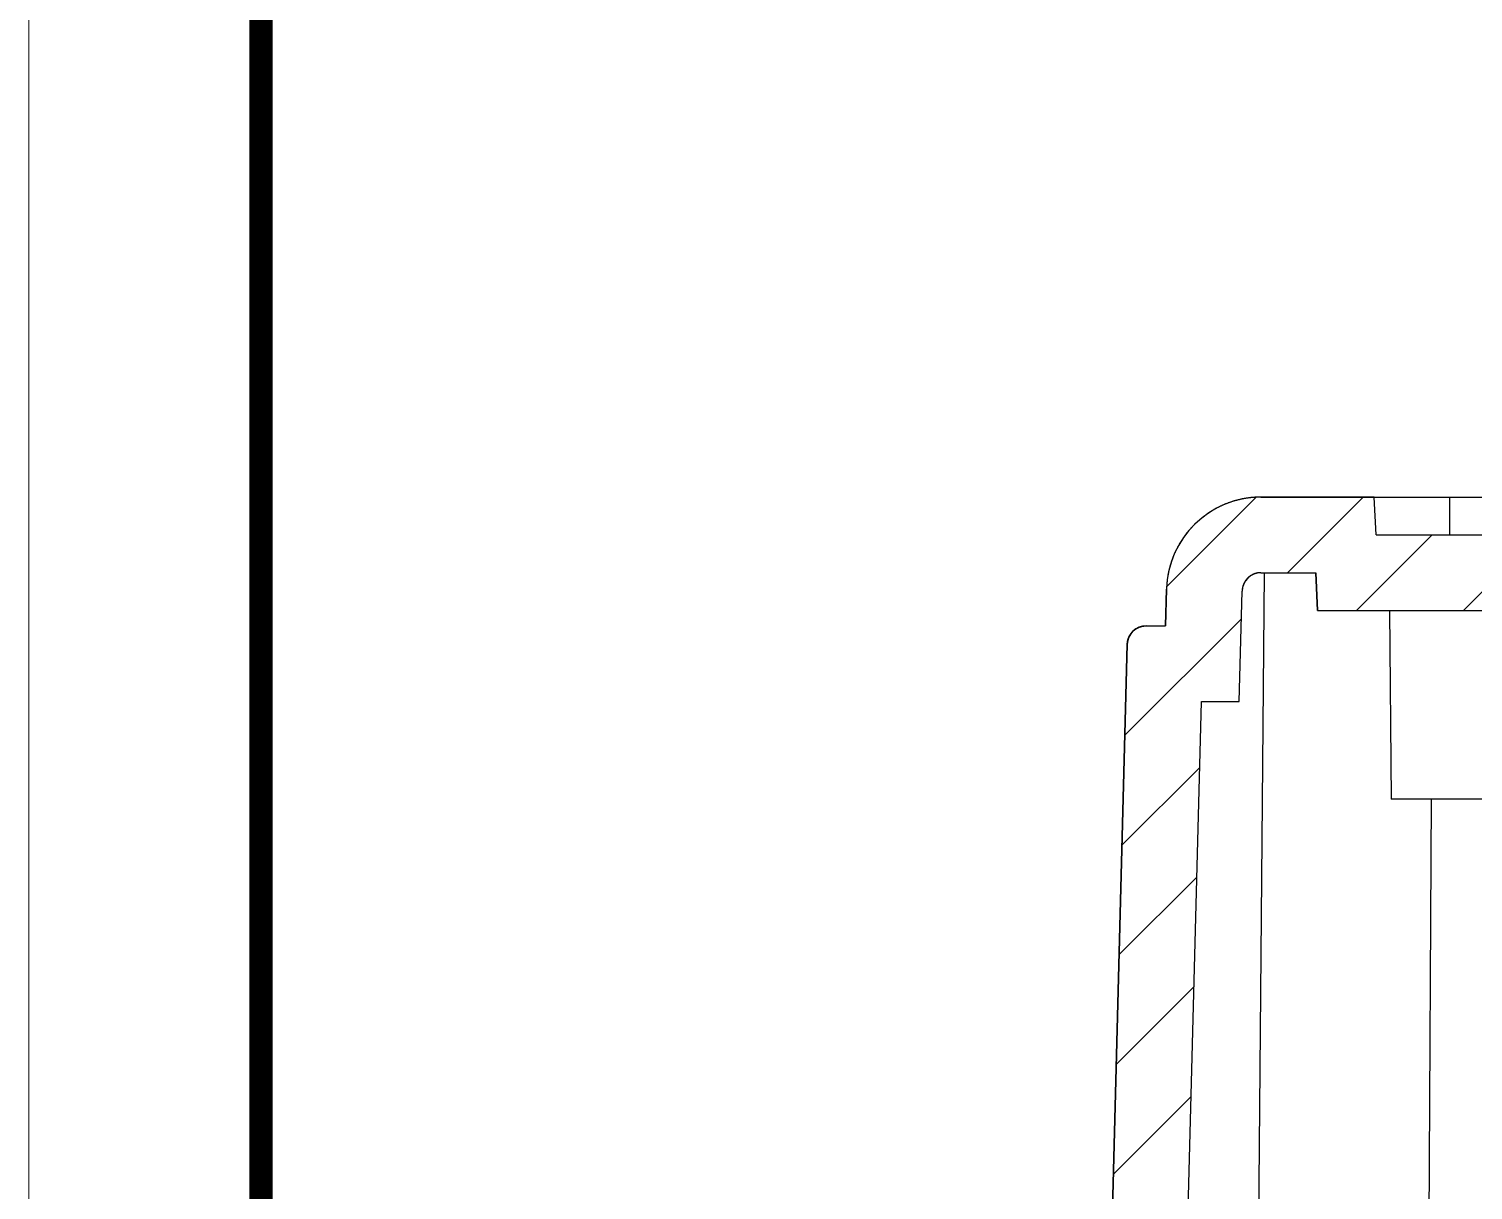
# Model space of a CAD drawing. Header units: millimetres. Extents: x 2271 to 2628, y -147 to 100.
# Drawn here: x 2271.47 to 2309.69, y -54.34 to -23.59 of the extents above; entities that cross this region are included whole.
import ezdxf

# ---------------------------------------------------------------- set-up
doc = ezdxf.new("R2010")
doc.units = ezdxf.units.MM
doc.layers.add('from', color=7, linetype='Continuous', lineweight=13)

msp = doc.modelspace()

# ---------------------------------------------------------------- linework, layer by layer
at = {"color": 5, "linetype": 'Continuous'}
for p, q in [((2301.582, -38.361), (2303.951, -35.992)), ((2304.783, -37.989), (2306.783, -35.989)), ((2306.611, -38.989), (2308.611, -36.989)), ((2309.44, -38.989), (2311.44, -36.989)), ((2300.478, -42.293), (2303.56, -39.212)), ((2300.402, -45.198), (2302.457, -43.143)), ((2300.326, -48.102), (2302.381, -46.048)), ((2300.25, -51.007), (2302.305, -48.952)), ((2300.174, -53.911), (2302.229, -51.857))]:
    msp.add_line(p, q, dxfattribs=at)
at = {"color": 7, "linetype": 'Continuous'}
for p, q in [((2304.079, -35.989), (2338.897, -35.989)), ((2307.079, -35.989), (2304.079, -35.989)), ((2304.079, -35.989), (2307.079, -35.989)), ((2307.132, -36.989), (2307.079, -35.989)), ((2307.132, -36.989), (2307.079, -35.989)), ((2309.079, -36.989), (2309.079, -35.989)), ((2307.132, -36.989), (2339.45, -36.989)), ((2307.132, -36.989), (2339.45, -36.989)), ((2304.018, -55.989), (2304.175, -37.989)), ((2304.079, -37.989), (2305.527, -37.989)), ((2304.079, -37.989), (2305.527, -37.989)), ((2305.527, -37.989), (2305.579, -38.989)), ((2305.579, -38.989), (2305.527, -37.989)), ((2301.58, -38.423), (2301.555, -39.397)), ((2301.555, -39.397), (2301.58, -38.423)), ((2303.503, -41.397), (2303.579, -38.476)), ((2303.503, -41.397), (2303.579, -38.476)), ((2305.579, -38.989), (2340.505, -38.989)), ((2305.579, -38.989), (2340.505, -38.989)), ((2307.483, -38.989), (2307.527, -43.989)), ((2301.041, -39.397), (2301.555, -39.397)), ((2301.041, -39.397), (2301.555, -39.397)), ((2300.541, -39.884), (2299.727, -70.989)), ((2299.727, -70.989), (2300.541, -39.884)), ((2301.675, -72.989), (2302.503, -41.397)), ((2301.675, -72.989), (2302.503, -41.397)), ((2302.503, -41.397), (2303.503, -41.397)), ((2302.503, -41.397), (2303.503, -41.397)), ((2312.027, -43.989), (2307.527, -43.989)), ((2308.481, -65.189), (2308.592, -43.989))]:
    msp.add_line(p, q, dxfattribs=at)
for centre, radius, start, end in [((2304.079, -38.489), 2.5, 90, 178.5), ((2304.079, -38.489), 2.5, 90, 178.5), ((2304.079, -38.489), 0.5, 90, 178.5), ((2301.041, -39.897), 0.5, 90.0074, 178.5002)]:
    msp.add_arc(centre, radius, start, end, dxfattribs=at)
for points, start_tangent, end_tangent in [([(2304.079, -35.989), (2304.052, -35.989), (2304.024, -35.989), (2303.997, -35.99), (2303.969, -35.991), (2303.941, -35.993), (2303.914, -35.994), (2303.886, -35.996), (2303.858, -35.999), (2303.829, -36.001), (2303.801, -36.004), (2303.773, -36.008), (2303.745, -36.011), (2303.716, -36.015), (2303.688, -36.02), (2303.659, -36.024), (2303.631, -36.029), (2303.602, -36.035), (2303.573, -36.04), (2303.545, -36.047), (2303.516, -36.053), (2303.487, -36.06), (2303.459, -36.067), (2303.43, -36.075), (2303.401, -36.082), (2303.372, -36.091), (2303.344, -36.099), (2303.315, -36.108), (2303.286, -36.118), (2303.258, -36.128), (2303.229, -36.138), (2303.201, -36.148), (2303.172, -36.159), (2303.144, -36.17), (2303.116, -36.182), (2303.087, -36.194), (2303.059, -36.206), (2303.031, -36.219), (2303.003, -36.232), (2302.975, -36.246), (2302.948, -36.26), (2302.92, -36.274), (2302.892, -36.288), (2302.865, -36.303), (2302.838, -36.319), (2302.811, -36.334), (2302.784, -36.35), (2302.757, -36.367), (2302.731, -36.384), (2302.704, -36.401), (2302.678, -36.418), (2302.652, -36.436), (2302.626, -36.454), (2302.601, -36.473), (2302.575, -36.492), (2302.55, -36.511), (2302.525, -36.53), (2302.501, -36.55), (2302.476, -36.57), (2302.452, -36.591), (2302.428, -36.612), (2302.404, -36.633), (2302.381, -36.654), (2302.358, -36.676), (2302.335, -36.698), (2302.312, -36.72), (2302.29, -36.743), (2302.268, -36.766), (2302.246, -36.789), (2302.225, -36.812), (2302.203, -36.836), (2302.183, -36.86), (2302.162, -36.884), (2302.142, -36.909), (2302.122, -36.933), (2302.103, -36.958), (2302.083, -36.983), (2302.065, -37.008), (2302.046, -37.034), (2302.028, -37.06), (2302.01, -37.086), (2301.993, -37.112), (2301.975, -37.138), (2301.959, -37.165), (2301.942, -37.191), (2301.926, -37.218), (2301.911, -37.245), (2301.895, -37.272), (2301.88, -37.299), (2301.866, -37.327), (2301.852, -37.354), (2301.838, -37.382), (2301.824, -37.409), (2301.811, -37.437), (2301.798, -37.465), (2301.786, -37.493), (2301.774, -37.521), (2301.762, -37.549), (2301.751, -37.578), (2301.74, -37.606), (2301.73, -37.634), (2301.72, -37.663), (2301.71, -37.691), (2301.7, -37.72), (2301.691, -37.748), (2301.683, -37.777), (2301.674, -37.805), (2301.667, -37.834), (2301.659, -37.862), (2301.652, -37.891), (2301.645, -37.919), (2301.638, -37.948), (2301.632, -37.976), (2301.627, -38.005), (2301.621, -38.033), (2301.616, -38.061), (2301.611, -38.09), (2301.607, -38.118), (2301.603, -38.146), (2301.599, -38.174), (2301.596, -38.202), (2301.593, -38.23), (2301.59, -38.258), (2301.587, -38.286), (2301.585, -38.314), (2301.584, -38.341), (2301.582, -38.369), (2301.581, -38.396), (2301.58, -38.423)], (-1, 0), (-0.026177, -0.999657)), ([(2304.079, -37.989), (2304.074, -37.989), (2304.068, -37.989), (2304.063, -37.989), (2304.057, -37.989), (2304.052, -37.99), (2304.046, -37.99), (2304.04, -37.99), (2304.035, -37.991), (2304.029, -37.991), (2304.024, -37.992), (2304.018, -37.993), (2304.012, -37.993), (2304.007, -37.994), (2304.001, -37.995), (2303.995, -37.996), (2303.989, -37.997), (2303.984, -37.998), (2303.978, -37.999), (2303.972, -38), (2303.967, -38.002), (2303.961, -38.003), (2303.955, -38.004), (2303.949, -38.006), (2303.944, -38.008), (2303.938, -38.009), (2303.932, -38.011), (2303.926, -38.013), (2303.921, -38.015), (2303.915, -38.017), (2303.909, -38.019), (2303.903, -38.021), (2303.898, -38.023), (2303.892, -38.025), (2303.886, -38.027), (2303.881, -38.03), (2303.875, -38.032), (2303.87, -38.035), (2303.864, -38.037), (2303.858, -38.04), (2303.853, -38.043), (2303.847, -38.046), (2303.842, -38.049), (2303.836, -38.052), (2303.831, -38.055), (2303.826, -38.058), (2303.82, -38.061), (2303.815, -38.064), (2303.809, -38.068), (2303.804, -38.071), (2303.799, -38.075), (2303.794, -38.078), (2303.789, -38.082), (2303.783, -38.086), (2303.778, -38.089), (2303.773, -38.093), (2303.768, -38.097), (2303.763, -38.101), (2303.759, -38.105), (2303.754, -38.109), (2303.749, -38.113), (2303.744, -38.118), (2303.739, -38.122), (2303.735, -38.126), (2303.73, -38.131), (2303.726, -38.135), (2303.721, -38.14), (2303.717, -38.144), (2303.713, -38.149), (2303.708, -38.154), (2303.704, -38.158), (2303.7, -38.163), (2303.696, -38.168), (2303.692, -38.173), (2303.688, -38.178), (2303.684, -38.183), (2303.68, -38.188), (2303.676, -38.193), (2303.673, -38.198), (2303.669, -38.203), (2303.665, -38.208), (2303.662, -38.213), (2303.658, -38.219), (2303.655, -38.224), (2303.652, -38.229), (2303.649, -38.235), (2303.645, -38.24), (2303.642, -38.245), (2303.639, -38.251), (2303.636, -38.256), (2303.634, -38.262), (2303.631, -38.267), (2303.628, -38.273), (2303.626, -38.279), (2303.623, -38.284), (2303.621, -38.29), (2303.618, -38.295), (2303.616, -38.301), (2303.614, -38.307), (2303.611, -38.312), (2303.609, -38.318), (2303.607, -38.324), (2303.605, -38.329), (2303.603, -38.335), (2303.602, -38.341), (2303.6, -38.346), (2303.598, -38.352), (2303.597, -38.358), (2303.595, -38.363), (2303.594, -38.369), (2303.592, -38.375), (2303.591, -38.381), (2303.59, -38.386), (2303.589, -38.392), (2303.588, -38.398), (2303.587, -38.403), (2303.586, -38.409), (2303.585, -38.415), (2303.584, -38.42), (2303.583, -38.426), (2303.582, -38.431), (2303.582, -38.437), (2303.581, -38.443), (2303.581, -38.448), (2303.58, -38.454), (2303.58, -38.459), (2303.58, -38.465), (2303.58, -38.47), (2303.579, -38.476)], (-1, 0), (-0.026177, -0.999657)), ([(2300.541, -39.884), (2300.542, -39.879), (2300.542, -39.873), (2300.542, -39.868), (2300.542, -39.862), (2300.543, -39.857), (2300.543, -39.851), (2300.544, -39.845), (2300.545, -39.84), (2300.545, -39.834), (2300.546, -39.829), (2300.547, -39.823), (2300.548, -39.817), (2300.549, -39.812), (2300.55, -39.806), (2300.551, -39.8), (2300.552, -39.795), (2300.553, -39.789), (2300.554, -39.783), (2300.556, -39.778), (2300.557, -39.772), (2300.559, -39.766), (2300.56, -39.76), (2300.562, -39.755), (2300.564, -39.749), (2300.566, -39.743), (2300.567, -39.738), (2300.569, -39.732), (2300.571, -39.726), (2300.573, -39.721), (2300.576, -39.715), (2300.578, -39.709), (2300.58, -39.704), (2300.583, -39.698), (2300.585, -39.692), (2300.588, -39.687), (2300.59, -39.681), (2300.593, -39.676), (2300.596, -39.67), (2300.599, -39.665), (2300.601, -39.659), (2300.604, -39.654), (2300.608, -39.648), (2300.611, -39.643), (2300.614, -39.638), (2300.617, -39.632), (2300.621, -39.627), (2300.624, -39.622), (2300.627, -39.617), (2300.631, -39.611), (2300.635, -39.606), (2300.638, -39.601), (2300.642, -39.596), (2300.646, -39.591), (2300.65, -39.586), (2300.654, -39.581), (2300.658, -39.576), (2300.662, -39.571), (2300.666, -39.567), (2300.67, -39.562), (2300.675, -39.557), (2300.679, -39.553), (2300.683, -39.548), (2300.688, -39.543), (2300.692, -39.539), (2300.697, -39.535), (2300.702, -39.53), (2300.706, -39.526), (2300.711, -39.522), (2300.716, -39.518), (2300.721, -39.514), (2300.726, -39.509), (2300.73, -39.506), (2300.735, -39.502), (2300.74, -39.498), (2300.746, -39.494), (2300.751, -39.49), (2300.756, -39.487), (2300.761, -39.483), (2300.766, -39.48), (2300.772, -39.476), (2300.777, -39.473), (2300.782, -39.47), (2300.788, -39.466), (2300.793, -39.463), (2300.798, -39.46), (2300.804, -39.457), (2300.809, -39.454), (2300.815, -39.451), (2300.821, -39.449), (2300.826, -39.446), (2300.832, -39.443), (2300.837, -39.441), (2300.843, -39.438), (2300.849, -39.436), (2300.854, -39.433), (2300.86, -39.431), (2300.866, -39.429), (2300.871, -39.427), (2300.877, -39.425), (2300.883, -39.423), (2300.888, -39.421), (2300.894, -39.419), (2300.9, -39.418), (2300.906, -39.416), (2300.911, -39.414), (2300.917, -39.413), (2300.923, -39.411), (2300.929, -39.41), (2300.934, -39.409), (2300.94, -39.408), (2300.946, -39.406), (2300.952, -39.405), (2300.957, -39.404), (2300.963, -39.403), (2300.969, -39.402), (2300.974, -39.402), (2300.98, -39.401), (2300.986, -39.4), (2300.991, -39.4), (2300.997, -39.399), (2301.003, -39.399), (2301.008, -39.398), (2301.014, -39.398), (2301.019, -39.398), (2301.025, -39.397), (2301.03, -39.397), (2301.036, -39.397), (2301.041, -39.397)], (0.026177, 0.999657), (1, 0))]:
    msp.add_spline(points, degree=3, dxfattribs=dict(at, start_tangent=start_tangent, end_tangent=end_tangent))
at = {"layer": 'from'}
msp.add_lwpolyline([(2271.474, -147.482), (2628.041, -147.482), (2628.041, 100.299), (2271.474, 100.299)], close=True, dxfattribs=at)
at = {"layer": 'from', "const_width": 0.615}
msp.add_lwpolyline([(2277.619, -141.337), (2277.619, 94.154), (2621.896, 94.154), (2621.896, -141.337), (2277.619, -141.337)], dxfattribs=at)

doc.saveas('drawing.dxf')
